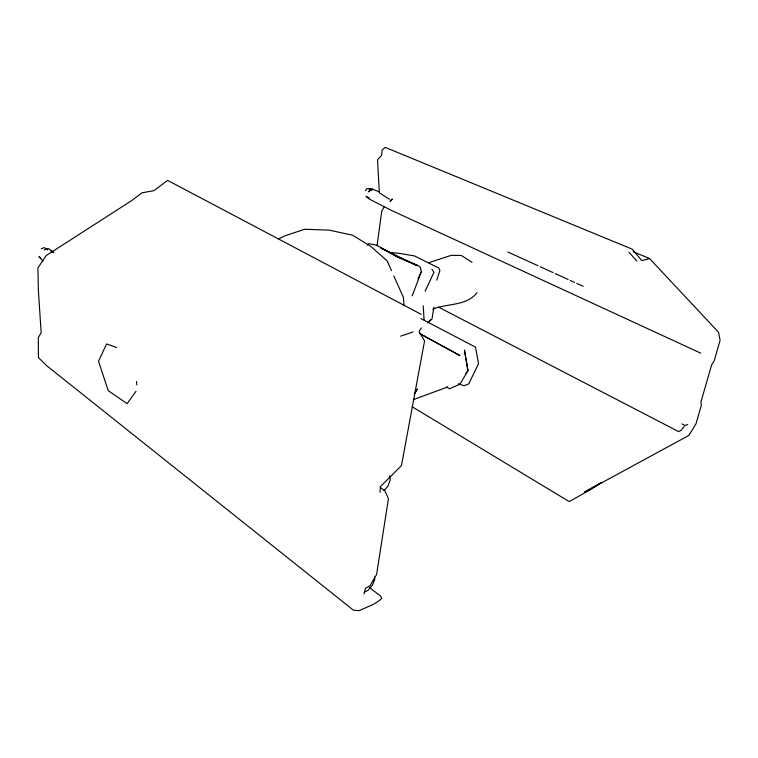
<?xml version="1.0" encoding="UTF-8"?>
<svg xmlns="http://www.w3.org/2000/svg" width="758" height="758" viewBox="0 0 758 758"><rect width="100%" height="100%" fill="white"/><g stroke="black" fill="none" stroke-linecap="round" stroke-linejoin="round"><path stroke-width="1.14" d="M380.061 492.397L380.251 486.807L401.437 465.649L424.565 340.911L419.032 331.511L421.306 327.92M377.067 245.744L381.748 211.122L384.041 207.029M433.917 307.132L431.965 319.109L427.768 322.87M364.011 593.95L365.498 588.246L370.112 585.669L376.593 574.45L388.437 498.698L384.742 490.615L380.848 487.953M436.741 280.138L439.915 270.502L438.901 268.086L414.55 255.948L398.983 253.295L388.911 252.386M412.21 295.828L421.391 271.497L420.283 267.261L417.904 265.414L396.889 256.63L380.687 247.809L417.156 265.726L396.889 256.63L376.584 245.185L368.435 243.621L367.137 245.26M417.98 278.963L421.391 271.497M425.134 291.243L433.955 272.274L431.908 269.298M414.361 393.971L417.288 388.968L414.285 393.923M135.995 391.299L127.088 403.644L108.205 390.645L98.521 361.206L106.603 343.961L116.59 347.524M465.895 373.419L467.942 370.605L464.427 349.997L465.403 355.72M365.337 190.675L366.957 188.562L368.833 188.638L372.822 189.282L379.256 191.84M476.962 292.73C466.625 306.26 447.229 303.134 432.761 309.207M684.161 426.565L681.281 430.203L678.581 431.577L438.304 307.018M391.924 199.136L390.048 201.41L392.635 199.146M384.012 490.644L387.831 486.285L390.256 479.994L389.716 475.996M428.261 322.055L430.601 319.753M370.586 190.201L368.426 191.85L370.463 189.159L372.822 189.282L371.335 189.888M601.615 482.467L592.206 488.635L569.239 501.606L412.229 406.8M601.539 482.429L584.333 492.274L688.861 435.424L695.977 423.864L701.33 405.322L700.932 401.977L711.629 364.892L714.159 360.912L720.1 340.361L718.499 332.222L649.559 258.516L633.205 251.751M364.219 592.244L368.113 590.255L372.51 585.1L374.803 579.216L374.452 577.018M278.773 238.922L285.103 235.738L304.792 229.257L329.275 230.138L352.574 235.207L370.814 246.388L387.177 260.951L391.479 270.625M687.629 424.489L685.185 425.56L682.029 423.949M413.262 399.656L447.722 386.968M44.248 249.922L48.161 248.491L53.865 252.31M41.235 248.728L44.334 247.62L47.735 249.913M400.612 336.182L412.921 332.023M428.63 262.742L451.218 255.342L461.319 255.465L471.997 262.277M649.559 258.516L641.808 260.667L632.2 249.155L385.225 147.374L382.212 149.847L381.52 155.456L377.531 159.72L379.332 192.816L389.479 199.269M458.372 383.747L463.887 385.737L468.709 383.936L478.535 363.688L475.474 347.117L420.936 318.578M369.279 197.895L366.048 196.426L369.317 199.06L391.005 210.184L700.705 353.143M368.833 188.638L372.074 190.116M507.822 251.978L537.99 265.726M540.151 266.702L553.075 272.596M555.235 273.581L568.159 279.465M570.319 280.451L574.621 282.412M576.781 283.397L583.243 286.344M421.268 314.39L167.613 180.395L153.912 190.646L141.973 192.816L131.845 200.5L46.134 255.607L37.9 267.962L38.364 290.371L41.159 332.601L38.298 337.717L38.412 357.596L46.39 365.441L353.446 610.218L359.377 610.626C367.156 606.684 375.447 604.685 381.729 598.337L380.592 596.072L369.336 587.412M419.572 333.454L459.964 355.578L419.6 333.615M446.434 387.006L449.503 388.769L460.021 384.145L467.942 370.605L465.791 358.013M52.899 252.092L50.909 250.898L52.814 252.12M40.837 257.957L38.885 256.621L43.092 261.226M629.026 252.291L636.777 261.027M393.866 275.997L403.417 297.496L404.033 305.72M136.468 381.52L136.847 384.893M423.239 305.891L424.063 319.952"/></g></svg>
